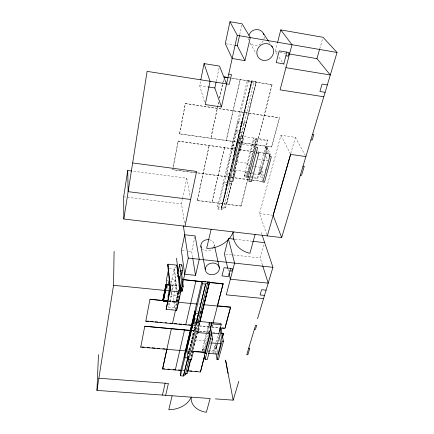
<?xml version="1.0" encoding="UTF-8"?>
<svg xmlns="http://www.w3.org/2000/svg" width="434" height="434" viewBox="0 0 434 434"><rect width="100%" height="100%" fill="white"/><g stroke="black" fill="none" stroke-linecap="round" stroke-linejoin="round"><path stroke-width="0.33" stroke-dasharray="2.17 1.63" d="M173.095 167.519L178.173 141.034L235.814 149.117M179.589 133.656L185.383 103.444L279.583 117.809L271.744 146.963L179.627 133.856L271.744 146.963M195.517 172.732L172.748 169.721L178.173 141.034M179.627 133.856L185.383 103.444M204.485 102.017L199.656 85.606L200.562 81.071M184.477 222.946L181.504 203.964L182.454 199.342M182.584 198.68L186.783 178.217L132.435 171.121M171.316 289.277L172.548 289.402L171.658 281.265L174.397 268.25L175.672 266.981M216.246 81.342L219.203 67.422M178.515 289.635L174.566 307.918L168.826 307.37L171.696 293.905L171.484 291.887M174.566 307.918L173.622 296.655L175.927 285.93L175.157 279.355L169.564 278.78M197.269 200.633L209.204 145.385L197.269 200.633L241.006 206.096L249.192 174.153M218.671 101.919L210.848 138.294L218.59 102.76M219.528 97.975L222.539 84.163M222.68 83.507L223.537 79.558M219.593 98.155L222.886 83.019M223.033 82.362L223.608 79.726M168.652 301.701L175.906 302.4L175.965 302.129L175.906 301.581L168.658 300.876M168.598 301.147L176.025 301.863L178.58 290.178M178.83 292.196L176.698 301.928L176.361 301.896L178.71 290.319M176.361 301.896L178.917 290.216M176.698 301.928L179.047 290.351M175.683 309.046L179.15 293.254M175.71 309.306L179.329 292.852M239.72 34.758L241.868 25.118M192.62 257.471L191.649 251.508L194.974 236.59M235.689 147.527L232.684 147.104L232.022 145.151L247.38 80.127L251.677 80.811L221.541 207.381L225.436 207.864A3.222 1.481 13.6 0 0 223.597 208.499L221.497 209.486L218.058 209.063L217.51 206.855L237.74 121.319L242.107 121.992L221.617 207.447L251.677 80.811L236.237 145.743M218.058 209.063L248.177 81.776L247.38 80.127M228.539 179.133L226.694 172.938L236.725 130.661L240.49 131.209L243.067 137.941M221.378 207.419L251.807 80.832L256.098 81.538A3.575 1.042 13.2 0 0 254.156 81.842L251.915 82.286L236.449 146.952M221.465 209.367L230.015 173.784M230.807 170.486L231.913 165.875M233.02 161.264L233.812 157.965M234.604 154.672L235.553 150.717M221.497 209.486L230.069 173.633M230.839 170.6L232.125 165.072M233.058 161.372L233.546 159.153M233.704 158.491L236.232 147.961M236.394 147.305L237.344 143.356M237.501 142.694L238.45 138.75M238.608 138.088L242.085 123.609L244.293 123.012A3.461 1.199 13.3 0 1 246.203 122.594L242.042 121.981M238.917 137.746L240.49 131.209M194.709 327.052L194.351 328.462L192.631 328.207M195.783 322.549L196.456 319.82M188.302 353.748L194.801 326.818M195.799 322.918L196.461 319.858M188.448 353.656L193.846 330.713M194.817 327.057L194.497 328.375M195.777 323.151L196.564 319.831M239.053 144.24L240.642 137.676M240.799 137.019L254.156 81.842M188.448 353.688L194.801 327.448M195.805 323.585L196.624 319.869M223.597 208.499L230.465 180.126M230.562 179.633L232.949 169.775M236.286 155.98L236.763 154.01M239.194 144.039L244.271 123.044M188.513 353.764L194.709 328.207M195.81 323.656L196.754 319.749M194.465 330.117L194.785 328.798M195.902 324.187L196.857 320.232M189.186 352.175L189.87 349.408M190.776 345.594L191.253 343.625M191.416 342.969L192.87 337.017M193.005 336.388L193.662 333.757M195.87 324.627L197.003 319.869M192.387 339.16L192.891 337.158M195.913 324.86L196.998 320.205M195.794 325.755L196.971 320.894M241.13 143.074L241.917 139.775M242.563 137.182L256.087 81.516M225.436 207.864L234.257 171.669M234.843 169.2L240.458 146.128M241.103 143.535L241.89 140.236M242.541 137.643L246.192 122.572M231.745 182.437L226.543 204.289L231.968 181.998M232.543 179.161L234.68 170.367M234.837 169.721L240.507 146.198M241.299 142.938L241.933 140.334M242.59 137.876L256.185 82.042L242.666 138.077M233.329 176.405L233.015 177.696L196.184 172.824M233.405 176.096L240.762 145.905M240.837 145.916L239.682 150.327M189.37 358.229L190.651 352.978M195.457 333.285L196.108 330.675M196.602 328.337L197.535 324.822M239.98 147.517A4.562 1.025 -81.6 0 0 240.062 151.178L241.299 146.112M191.242 356.596L192.105 353.097M194.139 344.797L194.622 342.833M195.772 338.189L196.249 336.241M197.188 332.314L197.508 331.006M199.119 324.551L199.434 323.216M195.87 337.972L196.515 335.341M199.097 324.816L199.418 323.498M191.399 356.385L192.04 353.781M193.141 349.278L196.51 335.547M197.307 332.298L197.633 330.99M199.07 325.126L199.559 323.135M193.179 349.549L196.71 335.162M199.108 325.391L199.759 322.744M167.817 285.702L167.025 288.849L168.864 289.033M277.12 54.369L275.286 51.597L277.38 43.297M246.979 177.224L246.583 176.09L256.19 138.343L256.63 139.385L246.979 177.224L244.548 176.898L244.163 175.77L253.7 137.985L257.14 146.263M244.548 176.898L245.731 172.233L248.167 172.558L249.469 176.188M247.716 164.377L254.134 139.026L256.63 139.385M202.439 351.285L202.222 349.847L208.879 323.693M202.586 350.715L203.307 347.884L204.886 348.019M204.767 342.166L208.808 326.314M241.006 206.096L249.116 173.936M272.01 84.565L256.706 144.82L272.107 84.738L228.789 77.675M204.517 351.318L204.316 350.026L208.336 334.343M208.504 333.692L209.345 330.426M209.394 332.346L209.899 330.382M209.324 332.856L209.975 330.317M212.128 326.303L212.465 324.99M212.177 326.569L212.514 325.256M172.548 289.402L175.157 279.355M250.765 177.614L257.774 178.548L257.389 177.533L267.306 139.943L242.883 136.428L239.986 137.242M257.774 178.548L259.277 172.878L258.881 171.869L260.427 172.081L260.823 173.085L259.277 172.878M260.823 173.085L267.49 147.994L265.912 147.772L267.735 140.882L267.306 139.943M262.619 181.445L259.32 172.987L260.812 167.345L254.937 166.542M270.816 155.475L267.539 148.102L265.961 147.88L264.556 153.197L267.594 160.287M260.427 172.081L267.067 147.039L265.494 146.817L265.912 147.772M207.864 351.6L213.886 352.11L213.658 350.818L215.796 342.773M215.969 342.122L217.873 334.961M263.015 178.634L260.867 173.199L267.539 148.102M213.886 352.11L214.987 347.965L214.759 346.685L216.094 346.799L216.327 348.079L214.987 347.965M215.92 353.227L215.014 348.111L216.11 343.994L217.597 352.234M216.094 346.799L217.141 342.893M217.315 342.242L218.703 337.034M216.327 348.079L218.942 338.303M217.271 353.341L216.354 348.225L218.969 338.449M265.158 170.904L265.863 168.283M269.205 155.844L269.736 153.88L256.635 152.084M271.651 146.763L279.485 117.625M269.308 156.001L269.736 153.88M266.888 234.626L259.516 213.593L280.972 135.267L295.391 137.372L305.259 155.41M319.712 48.928L322.663 38.583M262.472 265.087L260.226 257.986L264.235 243.946M290.747 153.598L295.391 137.372M179.757 292.283L177.501 294.474L174.397 268.25M182.546 370.289L183.886 370.397M182.578 370.565L183.918 370.674M187.77 350.824L189.289 350.954M213.365 352.978L215.389 353.146M187.803 351.095L189.327 351.225M189.75 355.554L191.47 355.728A2.81 1.839 14.5 0 0 189.864 356.52M215.014 348.111L216.354 348.225M202.222 349.847L204.316 350.026M208.32 350.368L213.658 350.818M187.477 349.478L189.994 349.69M195.381 339.947L204.539 340.744L205.575 347.238M208.781 343.359L210.778 343.533M191.969 333.079L193.824 333.241M209.557 327.675L208.488 327.578L209.286 332.243M191.904 330.475L210.148 332.113M212.823 332.352L214.825 332.531M191.844 330.697L194.323 330.92M191.942 330.741L210.192 332.379M195.913 332.384L197.003 332.482M193.352 325.261L198.729 325.75M199.201 325.793L208.797 326.672M212.155 326.976L218.872 327.589M193.39 325.527L198.767 326.015M199.439 326.08L208.846 326.932M211.532 327.182L218.926 327.854M196.835 311.01L198.029 311.118M171.376 309.116L172.694 309.241M168.712 300.605L175.965 301.31L176.025 301.863M176.296 301.342L176.633 301.375M168.701 301.055L177.392 301.896M198.604 303.952L199.938 304.082M168.728 301.315L177.425 302.156M168.712 301.429L175.965 302.129M169.873 296.292L173.622 296.655M166.233 280.711L168.039 280.896M170.453 281.145L171.658 281.265M170.828 284.883L179.361 285.746M170.887 285.42L178.266 286.169M169.331 268.651L174.208 269.167L176.898 292.055M182.02 250.44L185.871 250.868M188.443 251.15L191.649 251.508M225.713 254.145L260.226 257.986M235.027 239.248L252.501 241.266M217.51 206.855L221.421 207.365M123.668 196.819L181.504 203.964M259.516 213.593L272.46 215.193M197.226 200.405L240.935 205.868M227.302 182.915L223.315 182.367L223.906 184.477L227.411 184.933L229.532 184.027A3.288 1.405 13.5 0 1 231.393 183.446L227.421 182.931M196.808 172.699L172.748 169.721M197.475 172.786L230.378 177.143M230.942 177.218L234.376 177.674M235.038 177.761L249.691 179.703M250.358 179.79L252.355 180.056M253.022 180.143L262.342 181.374M235.109 177.973L251.102 180.094M251.763 180.181L261.762 181.504M259.32 172.987L260.867 173.199M234.995 170.161L248.286 171.951M254.123 173.931L263.981 175.255M226.694 172.938L229.732 173.345M244.163 175.77L250.396 176.6M251.031 176.687L252.941 176.942M253.575 177.023L257.389 177.533M250.125 177.533L246.941 177.11L256.586 139.281L267.735 140.882M252.322 166.189L254.286 166.455M236.704 161.828L247.315 163.276L249.496 169.227M235.591 150.826L231.995 150.321L231.333 148.352L235.429 148.954M258.545 159.587L267.849 160.878M232.022 145.151L236.123 145.753M239.66 149.659L255.36 151.905M178.211 141.234L235.884 149.323M239.074 149.768L254.872 151.987M259.174 152.589L269.823 154.081M239.4 143.958L240.675 144.137M242.606 144.408L255.545 146.247M185.427 103.628L279.583 117.809M199.656 85.606L207.577 86.838M228.859 77.843L272.107 84.738M248.177 81.776L251.915 82.286M275.286 51.597L279.252 52.264M279.914 52.378L285.865 53.382M225.946 43.774L234.62 45.234M268.852 41.669L269.937 43.308M278.959 57.142L282.626 62.686M282.995 63.239L285.198 66.565M250.234 43.384L256.098 53.583M280.972 135.267L290.346 153.826M170.453 291.355L171.696 293.905M267.067 147.039L267.49 147.994M265.961 147.88L269.476 155.86M255.29 144.631L256.049 146.464M257.807 150.739L258.81 153.186M252.805 144.278L254.53 148.553M260.812 167.345L263.736 174.647M242.085 123.609L238.45 123.169L237.74 121.319M252.36 172.542L252.81 173.757M236.725 130.661L239.221 137.394M239.79 140.106L240.875 143.052M245.731 172.233L248.503 180.088M261.273 232.488L261.897 234.398M231.105 175.906L232.25 179.622M227.91 268.863L228.675 272.091M214.244 244.575L214.673 246.534M186.783 178.217L190.293 197.475M210.723 341.021L210.94 342.28M208.011 351.426L208.222 352.696M203.307 347.884L203.806 351.09M196.222 323.585L197.448 331.864M190.407 352.891L190.987 357.377M176.98 292.728L177.294 295.418L171.495 294.849L171.213 292.153M175.846 301.852L175.906 302.4M168.49 302.731L168.826 307.37M209.47 239.736A6.732 5.642 -11.4 0 1 213.778 247.022M213.539 247.488A6.732 5.642 -11.4 0 1 202.342 249.149M264.187 36.83A8.246 7.649 -51.1 0 1 263.953 38.919M263.199 40.91A8.246 7.649 -51.1 0 1 249.968 42.798M248.606 39.917A8.246 7.649 -51.1 0 1 248.411 38.376M239.98 151.168A4.568 1.025 -81.6 0 1 239.899 147.506M240.588 144.213A4.568 1.025 -81.6 0 1 241.51 142.569M240.669 144.224A4.562 1.025 -81.6 0 1 241.293 142.857M195.88 331.793A2.881 1.79 14.3 0 1 197.513 331.039M224.524 147.538L211.966 202.466L224.524 147.538M240.219 79.498L226.26 140.491L240.219 79.498"/><path stroke-width="0.65" d="M172.097 395.781L168.804 409.756A22.069 16.004 -6.5 0 0 191.215 397.148A21.776 15.667 -9.4 0 0 206.34 412.3L210.137 398.504L96.95 390.394L113.54 285.306L114.099 251.384M96.95 390.394L98.469 354.654M131.762 171.029L127.737 170.508L123.668 196.819L123.815 219.024L281.661 237.588L337.05 52.454L323.032 37.291L280.76 29.892L277.538 42.657M123.815 219.024L147.099 71.355L229.293 84.321L231.479 74.523L228.723 74.084M185.785 350.927L140.762 347.146L144.75 326.249L190.938 330.388M191.85 325.386L145.791 321.193L149.985 299.238L163.352 300.534M200.823 79.78L204.061 63.592L219.485 66.098L226.559 83.892M170.383 290.682L167.73 265.196L167.936 264.181L176.741 265.125L179.991 291.236L180.685 291.306L180.398 292.614M168.587 269.221L166.233 280.711L166.721 285.718M162.766 300.03L165.989 284.389L166.331 284.427L163.151 300.61L162.766 300.03L163.151 300.61M162.815 300.578L165.989 284.389M163.103 300.062L166.331 284.427M163.385 300.366L163.379 301.191L167.996 301.635M163.379 301.191L166.672 284.46L170.199 284.818M170.123 285.99L168.001 296.107L168.197 298.755M167.936 264.181L170.676 290.308L169.976 290.238L166.168 309.334L176.725 310.332L188.275 258.073L183.338 225.745M166.168 309.334L169.976 290.238M176.524 266.134L176.741 265.125M184.987 226.217L196.602 171.441L132.652 162.951M204.061 63.592L210.051 81.288L205.228 104.545L221.454 106.997L214.835 87.972L216.105 82.01M229.96 21.7L225.279 43.66L232.163 58.519L244.944 60.63L250.266 37.574L242.156 23.832L229.96 21.7L237.279 35.344L221.454 106.997M178.168 271.288L179.605 264.572L181.841 264.816L182.633 270.626L181.694 274.928M178.906 277.152L179.106 276.219L180.983 291.057L182.15 291.176L183.251 286.196L181.298 271.451L180.164 271.331L180.365 270.387L179.605 264.572M181.58 266.031L181.841 264.816M179.079 287.042L179.361 285.746L179.432 286.288M179.421 287.08L179.703 285.778L180.039 285.816L179.475 288.409M179.486 287.617L179.703 285.778M179.399 289.597L180.11 286.353L179.768 286.321M181.255 370.462L162.593 368.998L166.9 349.007M179.73 290.634L180.734 286.049M162.593 368.998L171.376 328.636M175.586 309.881L172.537 323.368M179.757 290.889L180.766 286.304M176.79 308.965L179.676 295.885M244.944 60.63L237.289 45.684L239.579 35.404M162.468 395.092L165.142 383.211M165.679 395.32L168.397 383.455L98.871 378.247M195.533 275.357L199.249 259.272L195.116 235.944L184.71 234.745L181.379 250.369L184.705 274.223L195.533 275.357L192.729 258.132M211.136 229.293L206.638 248.384A25.796 21.977 -12.2 0 0 233.253 231.892A25.546 21.315 -17.9 0 0 249.941 253.244L255.105 234.463M202 281.324L190.868 328.044L191.226 330.643L202.428 283.787L202 281.324L205.673 281.737M188.15 356.726L183.463 376.001L180.49 375.768L195.43 313.386L195.045 310.836L184.493 355.115L184.808 357.779L187.813 357.882M193.146 352.522L191.535 352.386L196.108 333.697L197.747 333.844L198.918 329.081L197.399 319.131L194.172 318.827L186.848 349.424L188.117 359.678L191.323 359.938L193.146 352.522L192.967 351.182M197.177 318.914L205.635 283.988L207.685 282.919A3.016 1.676 14.1 0 1 209.448 282.127L199.759 321.952M183.463 376.001L188.134 356.58M197.134 319.413L205.635 283.988M197.313 318.903L198.555 313.543L200.573 312.409A2.935 1.747 14.2 0 1 202.304 311.558L201.11 311.411M188.117 359.678L195.626 328.788L194.172 318.827M183.446 375.849L185.372 374.64L189.05 359.542M198.012 322.869L207.664 282.968M199.624 322.126L209.443 282.095L205.667 281.704M185.372 374.64L185.394 374.585A2.761 1.872 14.7 0 1 187.065 373.636L190.434 359.84M190.797 359.265L187.917 370.989L187.884 370.712M199.922 322.082L209.573 282.328M167.974 285.073L169.406 279.409M227.98 239.763L224.383 253.998L227.758 268.217M210.403 328.419L211.58 323.84L221.177 324.719L219.848 329.71L221.21 329.835L220.966 328.571L219.604 328.451M211.353 322.581L211.602 323.981L210.631 327.773L212.617 339.095L207.251 359.602L205.103 359.423L203.904 351.73M206.6 353.645L205.173 353.526L204.962 352.191L209.747 333.616L197.551 332.531M204.425 356.14L200.448 371.976L187.211 370.934M217.369 305.997L223.119 283.727L207.197 282.084M200.448 371.976L204.636 355.761M205.173 353.526L209.975 334.934L209.747 333.616M213.023 323.292L223.119 283.727M205.103 359.423L211.429 335.059L209.21 322.386M286.885 52.145L283.82 63.874L276.198 62.61L279.198 50.843L289.071 52.514L288.111 56.165L285.93 55.796M230.579 268.391L228.436 276.61L221.953 275.926L224.052 267.691L232.44 268.592L231.767 271.147L229.911 270.952M208.325 353.33L217.939 354.133L220.754 343.75L218.85 333.708L219.875 329.851L221.237 329.976L223.456 341.298L218.421 359.743L217.054 359.629L216.034 353.867M220.618 329.873L220.966 328.571M222.463 337.191L223.515 333.312L221.508 333.128M225.089 327.496L230.622 307.06L217.282 305.764M222.338 338.108L223.515 333.312M219.593 327.914L224.969 328.402L230.622 307.06M217.054 359.629L222.062 341.173L219.875 329.851M285.935 67.677L330.307 74.99L316.945 58.628L319.527 49.574M273.295 214.624L290.563 154.249M267.333 235.901L290.644 154.423L305.899 156.576M215.443 398.884L233.172 400.153L238.819 381.285M257.546 318.724L272.937 267.311L262.103 235.033M197.779 322.717L199.9 321.523L220.933 323.466L221.177 324.719M162.571 368.716L164.567 368.873M167.898 369.139L169.9 369.296M173.226 369.556L175.227 369.714M178.558 369.974L180.56 370.137M189.826 370.864L191.812 371.021M195.116 371.282L197.101 371.439M185.709 373.495L187.065 373.636M191.361 351.046L204.962 352.191M142.102 346.983L144.126 347.157M147.495 347.439L149.518 347.607M152.215 347.835L154.911 348.063M157.607 348.29L159.631 348.459M163 348.741L165.023 348.909M193.195 351.551L203.98 352.457M222.062 341.173L223.456 341.298M211.694 342.963L220.754 343.75M248.731 348.182L249.8 348.274L247.836 354.8L246.778 354.708L255.588 325.278L256.673 325.381L255.463 329.411L254.378 329.314M209.975 334.934L211.429 335.059M210.43 338.905L212.617 339.095M195.626 328.788L198.918 329.081M190.971 330.654L144.75 326.249M221.562 333.399L223.57 333.578M211.456 333.046L218.85 333.708M209.454 323.78L211.602 323.981M148.471 321.171L145.791 321.193M150.489 321.355L153.18 321.599M155.198 321.784L157.884 322.033M159.902 322.212L161.92 322.397M165.283 322.706L166.629 322.825M169.992 323.135L171.338 323.254M174.511 323.547L176.719 323.748M179.128 323.965L181.423 324.176M183.745 324.388L186.132 324.605M188.654 324.833L191.812 325.12M222.23 327.892L224.242 328.077M195.43 313.386L198.577 313.684M165.365 300.556L167.34 300.751M167.448 301.028L163.488 300.643L166.721 284.997L169.667 285.295M163.379 300.795L149.985 299.238M177.951 302.21L196.819 304.039M203.318 304.668L230.682 307.321M163.434 300.919L168.05 301.364M263.584 298.559L226.244 294.816L234.599 263.129L228.468 239.118M113.54 285.306L180.777 292.011L176.513 258.17M266.096 290.162L261.61 289.7L260.058 294.946L264.528 295.402M202.428 283.787L205.662 284.124M183.251 286.196L182.085 286.077L180.164 271.331M166.038 284.932L166.379 284.964M205.564 281.916L182.172 279.507L202.266 281.823M208.575 282.474L223.174 283.982M180.365 270.387L182.633 270.626M188.275 258.073L272.937 267.311M228.306 238.467L234.355 239.167M252.501 241.266L264.599 242.666M190.662 199.466L128.128 191.654L127.737 170.508M250.988 173.302L249.328 173.079L255.946 147.234L257.639 147.473L248.926 181.298L251.422 181.629L258.81 153.186L256.261 152.828M300.323 175.211L301.549 175.374L304.261 166.341L303.03 166.168M310.88 139.922L312.144 140.106L313.831 134.475L312.567 134.285M208.233 86.941L214.835 87.972M323.791 96.771L280.093 89.849L291.984 44.724L280.76 29.892M325.126 92.317L319.896 91.482L322.088 84.06L327.339 84.907M228.121 77.567L224.112 76.927L228.192 77.735M289.169 53.941L316.945 58.628M235.288 45.348L237.289 45.684M237.279 35.344L337.05 52.454M268.489 41.121L263.058 32.93A8.246 7.649 -51.1 0 0 255.593 29.642A8.246 7.649 -51.1 0 0 248.921 35.257M271.744 46.037L272.471 47.127A8.767 8.072 -46.9 0 1 265.32 60.429A8.767 8.072 -46.9 0 1 257.91 48.483A8.767 8.072 -46.9 0 1 272.471 47.127M167.73 265.196L168.202 266.188M273.111 215.275L281.661 237.588M262.678 265.733L268.196 283.158L230.362 279.198L228.984 273.382M214.814 247.19L219.387 268.109A7.107 5.821 -11.3 0 1 209.134 274.293A7.107 5.821 -11.3 0 1 208.488 264.208A7.107 5.821 -11.3 0 1 219.387 268.109M233.172 400.153L225.561 360.052L228.024 373.403M200.882 246.062L205.287 269.698M195.924 280.923L185.768 324.572M190.727 332.965L190.374 330.366L180.202 373.066L180.49 375.768M191.155 358.658L191.323 359.938M181.651 287.303L182.15 291.176M184.553 329.818L175.298 369.996L175.271 369.719M177.273 272.167L177.435 273.512M177.685 275.519L177.853 276.865M176.643 309.616L176.725 310.332M166.889 349.066L166.911 349.343M140.752 346.869L140.762 347.146M201.224 247.494A6.732 5.642 -11.4 0 1 202.537 241.83A6.732 5.642 -11.4 0 1 208.9 239.649M263.384 33.521A8.246 7.649 -51.1 0 1 263.883 34.785M239.449 138.007L229.092 180.989L232.819 181.483L235.331 171.202L233.454 170.947L239.758 144.94L241.673 145.211L243.3 138.554L239.449 138.007M269.742 156.473L262.852 182.047L264.442 182.258L271.364 156.701L269.742 156.473"/></g></svg>
